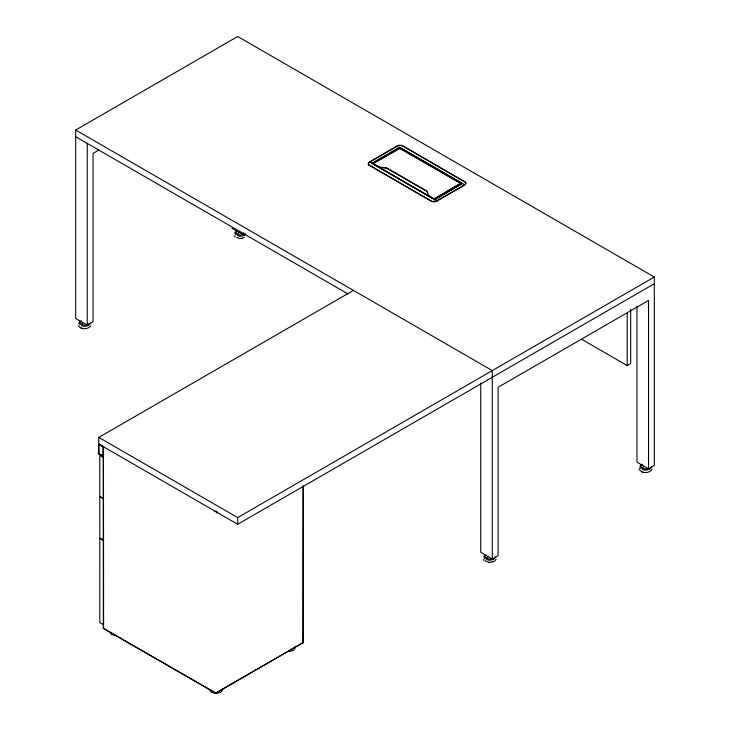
<?xml version="1.0" encoding="UTF-8"?>
<svg xmlns="http://www.w3.org/2000/svg" width="730" height="730" viewBox="0 0 730 730"><rect width="100%" height="100%" fill="white"/><g stroke="black" fill="none" stroke-linecap="round" stroke-linejoin="round"><path stroke-width="1.09" d="M460.922 184.307L460.922 183.54L399.803 148.254L372.902 163.593L399.803 148.436L460.812 183.285L461.022 184.051L434.405 199.865M379.153 167.07L386.69 168.137L426.521 191.123L427.661 192.72L426.521 190.941L386.69 167.946L379.573 167.225L373.185 163.62M427.762 195.056L428.045 195.485L427.661 192.537M434.177 199.098L460.63 183.376L461.022 184.051M434.25 199.774L460.867 183.96M434.012 198.925L460.63 183.376M460.767 184.398L460.53 183.504M98.933 150.024L93.029 153.428L93.029 321.802L87.244 325.142L75.674 318.462L75.674 130.04L237.697 36.5L654.326 277.044L654.326 465.457L648.541 468.806L636.962 462.126L636.962 306.262M215.861 511.347C215.478 512.205 215.177 510.452 215.204 511.666M215.834 693.19L302.831 642.701M215.879 693.08L103.441 628.302M103.605 446.651L103.45 447.143L103.605 446.468M103.277 447.043L103.45 446.568L98.742 443.968L98.696 453.741L103.277 456.442M215.332 692.98L103.277 628.393M496.126 559.034L495.049 560.722L492.823 562.009M652.082 468.998C649.91 473.752 640.748 473.88 639.015 468.678M654.326 283.724L237.697 524.268L98.815 444.086L98.906 453.668C111.407 461.762 93.851 450.273 98.979 453.96M302.959 642.601L302.941 642.902M78.749 323.107L80.017 321.346M81.313 320.762L79.981 322.614L81.313 324.467L84.525 325.233L88.211 323.801M90.292 323.107L88.604 325.461L84.525 326.438L81.459 325.708M234.695 233.071L236.392 230.716M236.785 231.392L235.927 232.578L237.259 234.43L240.471 235.197L244.158 233.764M245.389 234.248L244.55 235.425L240.471 236.401L237.405 235.671M303.297 485.87L302.996 642.528M483.817 556.972L485.505 554.617M485.897 555.284L485.048 556.47L486.372 558.322L489.584 559.098L492.796 558.322M495.351 556.972L493.662 559.326L489.584 560.302L486.527 559.572M639.763 466.935L641.451 464.581L642.473 464.335M642.318 464.581L640.995 466.443L642.318 468.295L645.53 469.061L648.742 468.295M651.297 466.935L649.609 469.29L645.53 470.266L642.473 469.536M90.794 325.845C88.065 329.622 80.893 329.777 78.338 325.772M81.806 323.855L82.873 322.751M237.761 233.819L238.82 232.724M486.873 557.711L487.941 556.616M642.82 467.674L643.887 466.579M465.521 182.491A4.024 2.318 0 0 1 464.654 185.028L436.923 201.042A4.316 2.491 0 0 1 431.521 201.37L369.006 165.026A4.316 2.491 0 0 1 369.572 161.905L397.302 145.9A4.024 2.318 0 0 1 402.531 145.671L465.046 182.007L402.531 145.918A4.024 2.318 0 0 0 398.909 145.571M231.903 228.262L243.473 234.941L245.408 233.828M369.006 165.272A4.316 2.491 0 0 1 369.572 162.151L396.344 146.694M371.99 163.301L399.721 147.296L462.236 183.385L434.514 199.646L371.99 163.301L434.514 199.4L462.236 183.385M371.99 163.547L399.721 147.296M369.006 165.026L431.521 201.124A4.316 2.491 0 0 0 436.923 200.796L464.654 184.781A4.024 2.318 0 0 0 465.046 181.77M103.322 628.366L103.277 446.86L98.696 444.351L98.815 437.407L353.429 290.403M103.797 454.443L101.826 455.392M103.277 456.241L103.112 446.952M98.815 437.407L237.697 517.588L654.326 277.044M581.792 339.368L627.207 365.584L630.683 363.586L630.683 309.374M215.733 692.962L303.297 642.628M480.732 383.077L480.732 552.318L492.303 559.007L498.088 555.667L498.088 387.292L648.541 300.432L648.541 468.806M242.333 237.953L244.194 237.505M215.87 511.465L215.204 511.465M490.514 562.073L492.376 561.625M242.415 238.473L239.166 238.555M488.99 562.511L490.049 562.538M236.739 237.505L238.601 237.953M486.791 561.625L488.653 562.073M116.198 635.775L111.571 634.671L109.655 631.998M642.108 471.918L643.048 472.173M81.094 328.089L82.043 328.354M399.255 147.268L464.654 184.781M428.045 195.293L434.012 198.743L434.514 199.646M369.946 161.941L437.297 200.832M75.674 130.04L492.303 370.584L492.303 559.007M75.674 136.729L348.164 294.044M103.277 446.86L98.906 444.278M103.441 446.952L103.605 628.402M103.277 457.299L99.8 455.292L99.8 496.409L103.277 498.417M103.277 498.745L99.8 496.747L99.8 537.864L103.277 539.862M103.277 540.492L99.8 538.485L99.8 622.571L103.277 624.579M215.87 693.217L215.204 693.016M235.197 236.985L234.284 235.735M294.829 646.926L295.367 647.583L293.706 650.311L289.18 651.552L289.171 650.394M640.183 467.519L641.031 468.706M484.236 557.556L485.085 558.733M484.83 559.965L485.861 561.397M235.124 233.664L235.963 234.841M79.178 323.7L80.017 324.877M209.647 689.521L211.317 692.25L215.834 693.5L220.56 692.542L222.723 689.932L222.477 688.901M483.397 559.627L483.689 560.239M627.207 312.504L627.207 365.584M397.302 145.9L397.302 146.146A4.024 2.318 0 0 1 398.051 145.799M303.069 485.87L303.16 642.82M243.473 232.669L243.473 234.941M237.697 517.588L237.697 524.268M216.919 511.055L216.919 513.144M87.244 143.409L87.244 325.142"/></g></svg>
